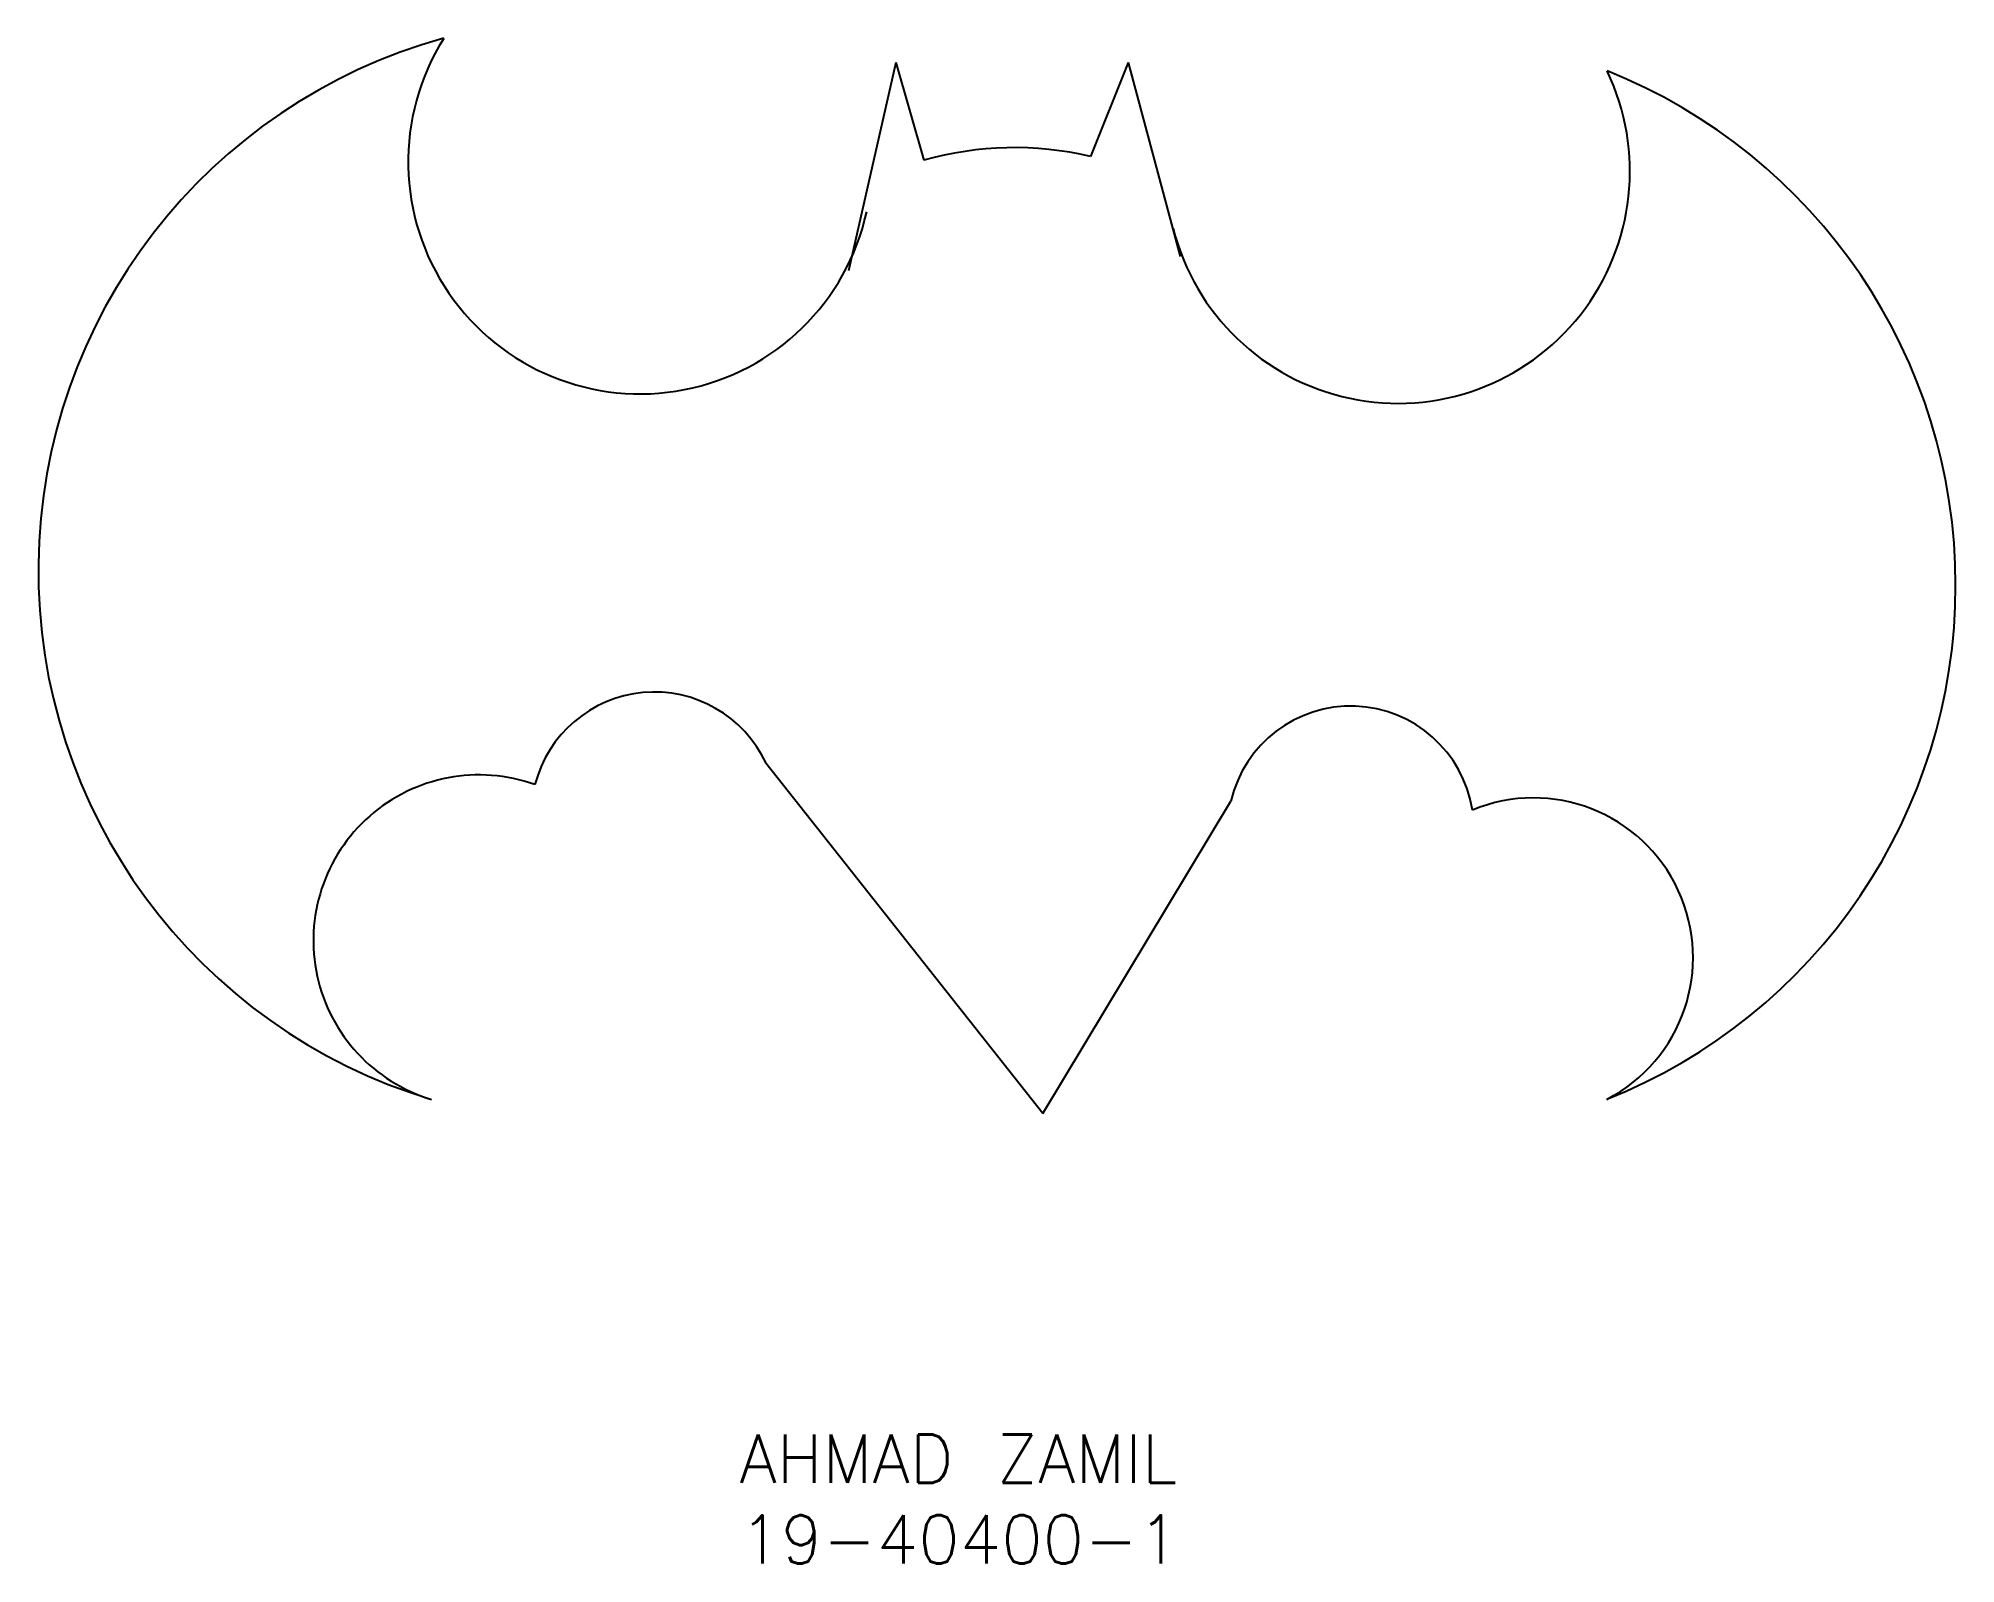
# Model space of a CAD drawing. Header units: inches. Extents: x 32.8 to 62.5, y 10.6 to 34.2.
import ezdxf

# ---------------------------------------------------------------- set-up
doc = ezdxf.new("R2010")
doc.units = ezdxf.units.IN
doc.header["$MEASUREMENT"] = 0
doc.styles.get("Standard").update_dxf_attribs({"font": 'txt.shx', "height": 0.5})

msp = doc.modelspace()

# ---------------------------------------------------------------- linework, layer by layer
for p, q in [((46.1, 33.861), (45.367, 30.635)), ((46.1, 33.861), (46.531, 32.346)), ((49.695, 33.861), (49.112, 32.404)), ((49.695, 33.861), (50.502, 30.855)), ((48.375, 17.589), (44.087, 23.013)), ((48.375, 17.589), (51.287, 22.426))]:
    msp.add_line(p, q)
for centre, radius, start, end in [((41.366, 25.994), 8.546, 105.3926, 253.2995), ((42.139, 32.321), 3.592, 147.8439, 347.5757), ((53.874, 32.175), 3.592, 194.2199, 25.6303), ((53.943, 25.77), 8.566, 291.6643, 68.2874), ((47.935, 27.41), 5.131, 76.7303, 105.8735), ((42.359, 22.206), 1.908, 25.004, 165.6015), ((53.143, 21.988), 1.908, 9.0372, 166.7254), ((39.644, 20.266), 2.565, 70.2467, 253.3806), ((55.972, 20.004), 2.471, 297.2999, 112.4722)]:
    msp.add_arc(centre, radius, start, end)

# ---------------------------------------------------------------- texts
for s, p in [('AHMAD ZAMIL', (43.679, 11.871)), ('19-40400-1', (43.679, 10.621))]:
    msp.add_text(s, height=0.75).set_placement(p)

doc.saveas('drawing.dxf')
